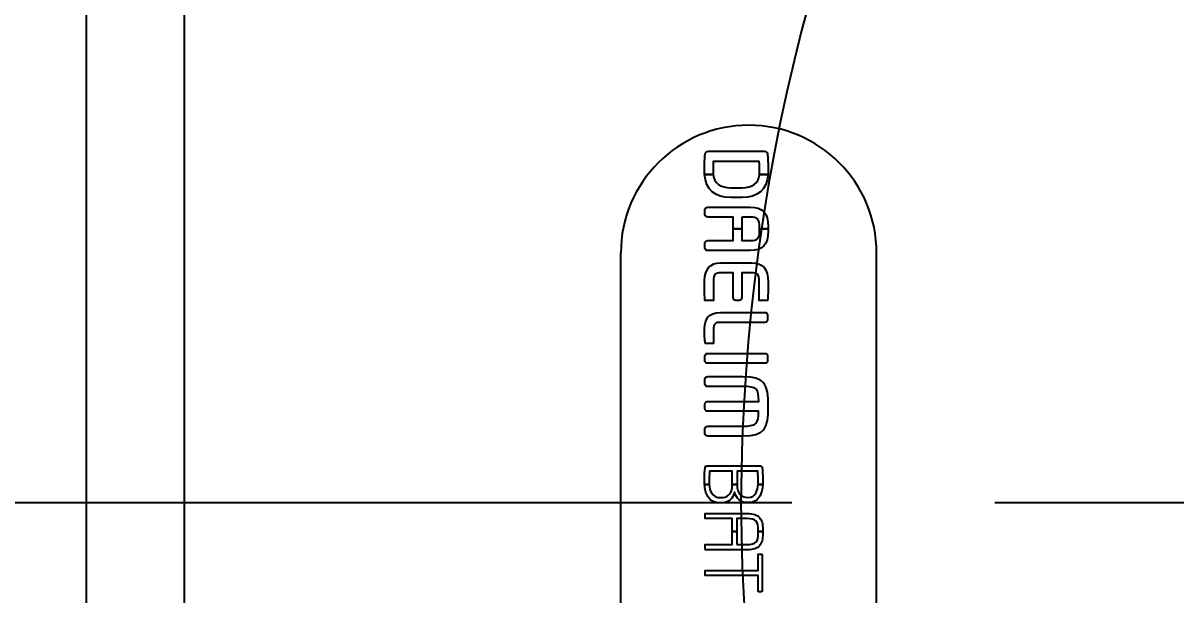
# Model space of a CAD drawing. Header units: millimetres. Extents: x 6575 to 9132, y 125 to 2418.
# Drawn here: x 6998.5 to 7088.6, y 1746.6 to 1791.3 of the extents above; entities that cross this region are included whole.
import ezdxf
from ezdxf.lldxf.tags import DXFTag

# ---------------------------------------------------------------- set-up
doc = ezdxf.new("R2010")
doc.units = ezdxf.units.MM
doc.header["$LTSCALE"] = 0.5
doc.linetypes.add('CENTER', pattern=[50.8, 31.75, -6.35, 6.35, -6.35])
doc.layers.add('1', color=1, linetype='Continuous')
doc.layers.add('THIN', color=8, linetype='Continuous')
doc.styles.get("Standard").update_dxf_attribs({"font": 'NanumGothic.ttf'})
tags = doc.linetypes.add('DASHED', pattern=[0.75, 0.5, -0.25]).pattern_tags.tags
tags[6:7] = [DXFTag(74, 4), DXFTag(75, 0), DXFTag(340, '0'), DXFTag(46, 1.0), DXFTag(50, 0.0), DXFTag(44, 0.0), DXFTag(45, 0.0)]
tags[4:5] = [DXFTag(74, 4), DXFTag(75, 0), DXFTag(340, '0'), DXFTag(46, 1.0), DXFTag(50, 0.0), DXFTag(44, 0.0), DXFTag(45, 0.0)]
doc.dimstyles.new('ISO-25', dxfattribs={"dimtxt": 20, "dimasz": 20, "dimexe": 3, "dimexo": 1, "dimgap": 5, "dimtad": 1, "dimtoh": 1, "dimdec": 0, "dimtxsty": 'Standard', "dimcen": 0, "dimclrd": 3, "dimclre": 3, "dimclrt": 2, "dimadec": 0, "dimazin": 0, "dimtfac": 1, "dimtdec": 0, "dimtmove": 0, "dimatfit": 3, "dimfxl": 0, "dimarcsym": 0})

# ---------------------------------------------------------------- blocks, each defined once
blk = doc.blocks.new('*D60')
at = {"color": 3, "lineweight": -2}
for p, q in [((6759.635, 1947.827), (6759.635, 2075.29)), ((7469.622, 1754.827), (7469.622, 2075.29)), ((6779.635, 2072.29), (7449.622, 2072.29))]:
    blk.add_line(p, q, dxfattribs=at)
at = {"color": 3}
for points in [[(6779.635, 2075.623), (6779.635, 2068.956), (6759.635, 2072.29)], [(7449.622, 2075.623), (7449.622, 2068.956), (7469.622, 2072.29)]]:
    blk.add_solid(points, dxfattribs=at)
at = {"layer": 'Defpoints', "color": 0}
for p in [(7469.622, 2072.29), (6759.635, 1946.827), (7469.622, 1753.827)]:
    blk.add_point(p, dxfattribs=at)
at = {"color": 2, "insert": (7114.629, 2095.809), "char_height": 25, "attachment_point": 5}
blk.add_mtext('710', dxfattribs=at)
blk = doc.blocks.new('*D61')
at = {"color": 3, "lineweight": -2}
for p, q in [((6999.635, 1824.727), (6999.635, 2019.892)), ((7469.635, 1754.827), (7469.635, 2019.892)), ((7019.635, 2016.892), (7449.635, 2016.892))]:
    blk.add_line(p, q, dxfattribs=at)
at = {"color": 3}
for points in [[(7019.635, 2020.226), (7019.635, 2013.559), (6999.635, 2016.892)], [(7449.635, 2020.226), (7449.635, 2013.559), (7469.635, 2016.892)]]:
    blk.add_solid(points, dxfattribs=at)
at = {"layer": 'Defpoints', "color": 0}
for p in [(7469.635, 2016.892), (6999.635, 1823.727), (7469.635, 1753.827)]:
    blk.add_point(p, dxfattribs=at)
at = {"color": 2, "insert": (7234.635, 2040.412), "char_height": 25, "attachment_point": 5}
blk.add_mtext('470', dxfattribs=at)
blk = doc.blocks.new('*D69')
at = {"color": 3, "lineweight": -2}
for p, q in [((6906.994, 1953.827), (7581.357, 1953.827)), ((7578.357, 1933.827), (7578.357, 1777.346)), ((7578.357, 1573.827), (7578.357, 1730.308)), ((6906.994, 1553.827), (7581.357, 1553.827))]:
    blk.add_line(p, q, dxfattribs=at)
at = {"color": 3}
for points in [[(7575.024, 1933.827), (7581.691, 1933.827), (7578.357, 1953.827)], [(7575.024, 1573.827), (7581.691, 1573.827), (7578.357, 1553.827)]]:
    blk.add_solid(points, dxfattribs=at)
at = {"layer": 'Defpoints', "color": 0}
for p in [(6905.994, 1953.827), (6905.994, 1553.827), (7578.357, 1553.827)]:
    blk.add_point(p, dxfattribs=at)
at = {"color": 2, "insert": (7578.357, 1753.827), "char_height": 25, "attachment_point": 5}
blk.add_mtext('400', dxfattribs=at)
blk = doc.blocks.new('2E12E')
at = {"color": 2}
blk.add_line((6815.433, 996.116), (6815.433, 1155.869), dxfattribs=at)
for points in [[(6823.103, 1075.992), (6823.09, 1115.174), (6823.051, 1154.356)], [(6823.051, 997.628), (6823.09, 1036.81), (6823.103, 1075.992)]]:
    blk.add_lwpolyline(points, dxfattribs=at)
at = {"layer": 'THIN', "color": 2, "linetype": 'DASHED', "ltscale": 3}
for p, q in [((6857.219, 1056.492), (6857.219, 1095.492)), ((6877.219, 1056.492), (6877.219, 1095.492))]:
    blk.add_line(p, q, dxfattribs=at)
blk.add_arc((6867.219, 1095.492), 10, 0, 180, dxfattribs=at)
at = {"layer": 'THIN', "color": 2}
for points, knots in [([(6864.442, 1101.633), (6864.43, 1101.721), (6864.424, 1101.815), (6864.424, 1101.915), (6864.424, 1101.915), (6864.424, 1101.915), (6864.436, 1102.514), (6864.44, 1102.664), (6864.44, 1102.664), (6864.44, 1102.664), (6868.029, 1102.664), (6868.029, 1102.664), (6868.029, 1102.664), (6868.06, 1102.36), (6868.066, 1101.92), (6868.066, 1101.915), (6868.066, 1101.915), (6868.066, 1101.815), (6868.061, 1101.721), (6868.05, 1101.633), (6868.05, 1101.633), (6868.05, 1101.633), (6868.727, 1101.633), (6868.727, 1101.633), (6868.727, 1101.633), (6868.735, 1101.724), (6868.738, 1101.818), (6868.738, 1101.915), (6868.738, 1101.915), (6868.738, 1102.398), (6868.71, 1103.036), (6868.677, 1103.243), (6868.677, 1103.243), (6868.655, 1103.368), (6868.558, 1103.457), (6868.43, 1103.457), (6868.43, 1103.457), (6868.43, 1103.457), (6864.066, 1103.457), (6864.066, 1103.457), (6864.066, 1103.457), (6863.927, 1103.457), (6863.837, 1103.367), (6863.809, 1103.237), (6863.809, 1103.237), (6863.789, 1103.096), (6863.769, 1102.725), (6863.758, 1102.346), (6863.758, 1102.346), (6863.758, 1102.346), (6863.758, 1101.722), (6863.758, 1101.722), (6863.758, 1101.722), (6863.76, 1101.692), (6863.762, 1101.662), (6863.765, 1101.633), (6863.765, 1101.633), (6863.765, 1101.633), (6864.442, 1101.633), (6864.442, 1101.633)], [0, 0, 0, 0, 0.066667, 0.066667, 0.066667, 0.066667, 0.133333, 0.133333, 0.133333, 0.133333, 0.2, 0.2, 0.2, 0.2, 0.266667, 0.266667, 0.266667, 0.266667, 0.333333, 0.333333, 0.333333, 0.333333, 0.4, 0.4, 0.4, 0.4, 0.466667, 0.466667, 0.466667, 0.466667, 0.533333, 0.533333, 0.533333, 0.533333, 0.6, 0.6, 0.6, 0.6, 0.666667, 0.666667, 0.666667, 0.666667, 0.733333, 0.733333, 0.733333, 0.733333, 0.8, 0.8, 0.8, 0.8, 0.866667, 0.866667, 0.866667, 0.866667, 0.933333, 0.933333, 0.933333, 0.933333, 1, 1, 1, 1]), ([(6865.816, 1100.603), (6864.986, 1100.603), (6864.533, 1100.94), (6864.442, 1101.633), (6864.442, 1101.633), (6864.442, 1101.633), (6863.765, 1101.633), (6863.765, 1101.633), (6863.765, 1101.633), (6863.859, 1100.452), (6864.563, 1099.829), (6865.816, 1099.829), (6865.816, 1099.829), (6865.816, 1099.829), (6866.677, 1099.829), (6866.677, 1099.829), (6866.677, 1099.829), (6867.93, 1099.829), (6868.633, 1100.451), (6868.727, 1101.633), (6868.727, 1101.633), (6868.727, 1101.633), (6868.05, 1101.633), (6868.05, 1101.633), (6868.05, 1101.633), (6867.965, 1100.924), (6867.53, 1100.603), (6866.677, 1100.603), (6866.677, 1100.603), (6866.677, 1100.603), (6865.816, 1100.603), (6865.816, 1100.603)], [0, 0, 0, 0, 0.125, 0.125, 0.125, 0.125, 0.25, 0.25, 0.25, 0.25, 0.375, 0.375, 0.375, 0.375, 0.5, 0.5, 0.5, 0.5, 0.625, 0.625, 0.625, 0.625, 0.75, 0.75, 0.75, 0.75, 0.875, 0.875, 0.875, 0.875, 1, 1, 1, 1]), ([(6866.684, 1098.303), (6866.684, 1098.303), (6867.335, 1098.303), (6867.335, 1098.303), (6867.335, 1098.303), (6867.949, 1098.303), (6868.053, 1098.122), (6868.053, 1097.577), (6868.053, 1097.577), (6868.053, 1097.577), (6868.053, 1097.384), (6868.053, 1097.384), (6868.053, 1097.384), (6868.053, 1097.384), (6868.738, 1097.384), (6868.738, 1097.384), (6868.738, 1097.384), (6868.738, 1097.384), (6868.738, 1097.577), (6868.738, 1097.577), (6868.738, 1097.577), (6868.738, 1098.618), (6868.307, 1099.083), (6867.335, 1099.083), (6867.335, 1099.083), (6867.335, 1099.083), (6864.01, 1099.083), (6864.01, 1099.083), (6864.01, 1099.083), (6863.892, 1099.083), (6863.792, 1098.986), (6863.792, 1098.877), (6863.792, 1098.877), (6863.792, 1098.877), (6863.792, 1098.511), (6863.792, 1098.511), (6863.792, 1098.511), (6863.792, 1098.383), (6863.907, 1098.303), (6864.01, 1098.303), (6864.01, 1098.303), (6864.01, 1098.303), (6865.999, 1098.303), (6865.999, 1098.303), (6865.999, 1098.303), (6865.999, 1098.303), (6865.999, 1097.384), (6865.999, 1097.384), (6865.999, 1097.384), (6865.999, 1097.384), (6866.684, 1097.384), (6866.684, 1097.384), (6866.684, 1097.384), (6866.684, 1097.384), (6866.684, 1098.303), (6866.684, 1098.303)], [0, 0, 0, 0, 0.071429, 0.071429, 0.071429, 0.071429, 0.142857, 0.142857, 0.142857, 0.142857, 0.214286, 0.214286, 0.214286, 0.214286, 0.285714, 0.285714, 0.285714, 0.285714, 0.357143, 0.357143, 0.357143, 0.357143, 0.428571, 0.428571, 0.428571, 0.428571, 0.5, 0.5, 0.5, 0.5, 0.571429, 0.571429, 0.571429, 0.571429, 0.642857, 0.642857, 0.642857, 0.642857, 0.714286, 0.714286, 0.714286, 0.714286, 0.785714, 0.785714, 0.785714, 0.785714, 0.857143, 0.857143, 0.857143, 0.857143, 0.928571, 0.928571, 0.928571, 0.928571, 1, 1, 1, 1]), ([(6868.053, 1097.384), (6868.053, 1097.384), (6868.053, 1097.196), (6868.053, 1097.196), (6868.053, 1097.196), (6868.053, 1096.648), (6867.949, 1096.466), (6867.335, 1096.466), (6867.335, 1096.466), (6867.335, 1096.466), (6866.684, 1096.466), (6866.684, 1096.466), (6866.684, 1096.466), (6866.684, 1096.466), (6866.684, 1097.384), (6866.684, 1097.384), (6866.684, 1097.384), (6866.684, 1097.384), (6865.999, 1097.384), (6865.999, 1097.384), (6865.999, 1097.384), (6865.999, 1097.384), (6865.999, 1096.466), (6865.999, 1096.466), (6865.999, 1096.466), (6865.999, 1096.466), (6864.01, 1096.466), (6864.01, 1096.466), (6864.01, 1096.466), (6863.888, 1096.466), (6863.792, 1096.374), (6863.792, 1096.257), (6863.792, 1096.257), (6863.792, 1096.257), (6863.792, 1095.899), (6863.792, 1095.899), (6863.792, 1095.899), (6863.792, 1095.771), (6863.909, 1095.688), (6864.01, 1095.688), (6864.01, 1095.688), (6864.01, 1095.688), (6867.335, 1095.688), (6867.335, 1095.688), (6867.335, 1095.688), (6868.307, 1095.688), (6868.738, 1096.153), (6868.738, 1097.196), (6868.738, 1097.196), (6868.738, 1097.196), (6868.738, 1097.384), (6868.738, 1097.384), (6868.738, 1097.384), (6868.738, 1097.384), (6868.053, 1097.384), (6868.053, 1097.384)], [0, 0, 0, 0, 0.071429, 0.071429, 0.071429, 0.071429, 0.142857, 0.142857, 0.142857, 0.142857, 0.214286, 0.214286, 0.214286, 0.214286, 0.285714, 0.285714, 0.285714, 0.285714, 0.357143, 0.357143, 0.357143, 0.357143, 0.428571, 0.428571, 0.428571, 0.428571, 0.5, 0.5, 0.5, 0.5, 0.571429, 0.571429, 0.571429, 0.571429, 0.642857, 0.642857, 0.642857, 0.642857, 0.714286, 0.714286, 0.714286, 0.714286, 0.785714, 0.785714, 0.785714, 0.785714, 0.857143, 0.857143, 0.857143, 0.857143, 0.928571, 0.928571, 0.928571, 0.928571, 1, 1, 1, 1]), ([(6863.79, 1091.821), (6863.79, 1091.821), (6863.793, 1091.787), (6863.793, 1091.787), (6863.793, 1091.787), (6863.793, 1091.787), (6864.455, 1091.787), (6864.455, 1091.787), (6864.455, 1091.787), (6864.455, 1091.787), (6864.455, 1093.223), (6864.455, 1093.223), (6864.455, 1093.223), (6864.455, 1093.943), (6864.654, 1093.943), (6865.022, 1093.943), (6865.022, 1093.943), (6865.022, 1093.943), (6866.004, 1093.943), (6866.004, 1093.943), (6866.004, 1093.943), (6866.004, 1093.943), (6866.004, 1092.013), (6866.004, 1092.013), (6866.004, 1092.013), (6866.004, 1091.89), (6866.092, 1091.792), (6866.212, 1091.792), (6866.212, 1091.792), (6866.212, 1091.792), (6866.457, 1091.792), (6866.457, 1091.792), (6866.457, 1091.792), (6866.579, 1091.792), (6866.677, 1091.89), (6866.677, 1092.013), (6866.677, 1092.013), (6866.677, 1092.013), (6866.677, 1093.943), (6866.677, 1093.943), (6866.677, 1093.943), (6866.677, 1093.943), (6867.47, 1093.943), (6867.47, 1093.943), (6867.47, 1093.943), (6867.838, 1093.943), (6868.04, 1093.943), (6868.04, 1093.223), (6868.04, 1093.223), (6868.04, 1093.223), (6868.034, 1091.787), (6868.034, 1091.787), (6868.034, 1091.787), (6868.034, 1091.787), (6868.686, 1091.787), (6868.686, 1091.787), (6868.686, 1091.787), (6868.686, 1091.787), (6868.702, 1091.94), (6868.702, 1091.94), (6868.702, 1091.94), (6868.726, 1092.223), (6868.738, 1092.871), (6868.738, 1093.227), (6868.738, 1093.227), (6868.738, 1094.235), (6868.324, 1094.725), (6867.47, 1094.725), (6867.47, 1094.725), (6867.47, 1094.725), (6865.022, 1094.725), (6865.022, 1094.725), (6865.022, 1094.725), (6864.201, 1094.725), (6863.792, 1094.27), (6863.759, 1093.346), (6863.759, 1093.346), (6863.759, 1093.346), (6863.759, 1092.555), (6863.759, 1092.555), (6863.759, 1092.555), (6863.764, 1092.3), (6863.771, 1092.068), (6863.783, 1091.939), (6863.783, 1091.939), (6863.783, 1091.943), (6863.79, 1091.821), (6863.79, 1091.821)], [0, 0, 0, 0, 0.045455, 0.045455, 0.045455, 0.045455, 0.090909, 0.090909, 0.090909, 0.090909, 0.136364, 0.136364, 0.136364, 0.136364, 0.181818, 0.181818, 0.181818, 0.181818, 0.227273, 0.227273, 0.227273, 0.227273, 0.272727, 0.272727, 0.272727, 0.272727, 0.318182, 0.318182, 0.318182, 0.318182, 0.363636, 0.363636, 0.363636, 0.363636, 0.409091, 0.409091, 0.409091, 0.409091, 0.454545, 0.454545, 0.454545, 0.454545, 0.5, 0.5, 0.5, 0.5, 0.545455, 0.545455, 0.545455, 0.545455, 0.590909, 0.590909, 0.590909, 0.590909, 0.636364, 0.636364, 0.636364, 0.636364, 0.681818, 0.681818, 0.681818, 0.681818, 0.727273, 0.727273, 0.727273, 0.727273, 0.772727, 0.772727, 0.772727, 0.772727, 0.818182, 0.818182, 0.818182, 0.818182, 0.863636, 0.863636, 0.863636, 0.863636, 0.909091, 0.909091, 0.909091, 0.909091, 0.954545, 0.954545, 0.954545, 0.954545, 1, 1, 1, 1]), ([(6863.804, 1088.563), (6863.804, 1088.564), (6863.824, 1088.453), (6863.824, 1088.453), (6863.824, 1088.453), (6863.824, 1088.453), (6863.83, 1088.419), (6863.83, 1088.419), (6863.83, 1088.419), (6863.83, 1088.419), (6864.455, 1088.419), (6864.455, 1088.419), (6864.455, 1088.419), (6864.455, 1088.419), (6864.455, 1089.405), (6864.455, 1089.405), (6864.455, 1089.405), (6864.455, 1090.072), (6864.702, 1090.072), (6864.948, 1090.072), (6864.948, 1090.072), (6864.948, 1090.072), (6868.477, 1090.072), (6868.477, 1090.072), (6868.477, 1090.072), (6868.596, 1090.072), (6868.696, 1090.173), (6868.696, 1090.292), (6868.696, 1090.292), (6868.696, 1090.292), (6868.696, 1090.629), (6868.696, 1090.629), (6868.696, 1090.629), (6868.696, 1090.749), (6868.596, 1090.851), (6868.477, 1090.851), (6868.477, 1090.851), (6868.477, 1090.851), (6865.022, 1090.851), (6865.022, 1090.851), (6865.022, 1090.851), (6864.015, 1090.851), (6863.795, 1090.238), (6863.758, 1089.631), (6863.758, 1089.631), (6863.758, 1089.631), (6863.758, 1089.035), (6863.758, 1089.035), (6863.758, 1089.035), (6863.766, 1088.838), (6863.78, 1088.747), (6863.792, 1088.65), (6863.792, 1088.65), (6863.792, 1088.65), (6863.804, 1088.563), (6863.804, 1088.563)], [0, 0, 0, 0, 0.071429, 0.071429, 0.071429, 0.071429, 0.142857, 0.142857, 0.142857, 0.142857, 0.214286, 0.214286, 0.214286, 0.214286, 0.285714, 0.285714, 0.285714, 0.285714, 0.357143, 0.357143, 0.357143, 0.357143, 0.428571, 0.428571, 0.428571, 0.428571, 0.5, 0.5, 0.5, 0.5, 0.571429, 0.571429, 0.571429, 0.571429, 0.642857, 0.642857, 0.642857, 0.642857, 0.714286, 0.714286, 0.714286, 0.714286, 0.785714, 0.785714, 0.785714, 0.785714, 0.857143, 0.857143, 0.857143, 0.857143, 0.928571, 0.928571, 0.928571, 0.928571, 1, 1, 1, 1]), ([(6868.696, 1087.437), (6868.696, 1087.568), (6868.588, 1087.646), (6868.484, 1087.646), (6868.484, 1087.646), (6868.484, 1087.646), (6864.01, 1087.646), (6864.01, 1087.646), (6864.01, 1087.646), (6863.887, 1087.646), (6863.792, 1087.552), (6863.792, 1087.437), (6863.792, 1087.437), (6863.792, 1087.437), (6863.792, 1087.075), (6863.792, 1087.075), (6863.792, 1087.075), (6863.792, 1086.945), (6863.907, 1086.868), (6864.01, 1086.868), (6864.01, 1086.868), (6864.01, 1086.868), (6868.484, 1086.868), (6868.484, 1086.868), (6868.484, 1086.868), (6868.601, 1086.868), (6868.696, 1086.958), (6868.696, 1087.075), (6868.696, 1087.075), (6868.696, 1087.075), (6868.696, 1087.437), (6868.696, 1087.437)], [0, 0, 0, 0, 0.125, 0.125, 0.125, 0.125, 0.25, 0.25, 0.25, 0.25, 0.375, 0.375, 0.375, 0.375, 0.5, 0.5, 0.5, 0.5, 0.625, 0.625, 0.625, 0.625, 0.75, 0.75, 0.75, 0.75, 0.875, 0.875, 0.875, 0.875, 1, 1, 1, 1]), ([(6863.792, 1081.746), (6863.792, 1081.746), (6863.792, 1081.376), (6863.792, 1081.376), (6863.792, 1081.376), (6863.792, 1081.249), (6863.91, 1081.168), (6864.01, 1081.168), (6864.01, 1081.168), (6864.01, 1081.168), (6866.76, 1081.168), (6866.76, 1081.168), (6866.76, 1081.168), (6868.434, 1081.168), (6868.716, 1081.72), (6868.716, 1083.499), (6868.716, 1083.499), (6868.716, 1085.285), (6868.434, 1085.837), (6866.76, 1085.837), (6866.76, 1085.837), (6866.76, 1085.837), (6864.01, 1085.837), (6864.01, 1085.837), (6864.01, 1085.837), (6863.887, 1085.837), (6863.792, 1085.744), (6863.792, 1085.628), (6863.792, 1085.628), (6863.792, 1085.628), (6863.792, 1085.261), (6863.792, 1085.261), (6863.792, 1085.261), (6863.792, 1085.13), (6863.907, 1085.052), (6864.01, 1085.052), (6864.01, 1085.052), (6864.01, 1085.052), (6866.699, 1085.052), (6866.699, 1085.052), (6866.699, 1085.052), (6867.88, 1085.052), (6867.995, 1084.892), (6867.998, 1083.889), (6867.998, 1083.889), (6867.998, 1083.889), (6864.01, 1083.889), (6864.01, 1083.889), (6864.01, 1083.889), (6863.883, 1083.889), (6863.792, 1083.802), (6863.792, 1083.683), (6863.792, 1083.683), (6863.792, 1083.683), (6863.792, 1083.321), (6863.792, 1083.321), (6863.792, 1083.321), (6863.792, 1083.192), (6863.907, 1083.115), (6864.01, 1083.115), (6864.01, 1083.115), (6864.01, 1083.115), (6867.99, 1083.115), (6867.99, 1083.115), (6867.99, 1083.115), (6867.988, 1082.647), (6867.938, 1082.349), (6867.773, 1082.18), (6867.773, 1082.18), (6867.587, 1081.991), (6867.235, 1081.955), (6866.699, 1081.955), (6866.699, 1081.955), (6866.699, 1081.955), (6864.01, 1081.955), (6864.01, 1081.955), (6864.01, 1081.955), (6863.892, 1081.955), (6863.792, 1081.86), (6863.792, 1081.746)], [0, 0, 0, 0, 0.05, 0.05, 0.05, 0.05, 0.1, 0.1, 0.1, 0.1, 0.15, 0.15, 0.15, 0.15, 0.2, 0.2, 0.2, 0.2, 0.25, 0.25, 0.25, 0.25, 0.3, 0.3, 0.3, 0.3, 0.35, 0.35, 0.35, 0.35, 0.4, 0.4, 0.4, 0.4, 0.45, 0.45, 0.45, 0.45, 0.5, 0.5, 0.5, 0.5, 0.55, 0.55, 0.55, 0.55, 0.6, 0.6, 0.6, 0.6, 0.65, 0.65, 0.65, 0.65, 0.7, 0.7, 0.7, 0.7, 0.75, 0.75, 0.75, 0.75, 0.8, 0.8, 0.8, 0.8, 0.85, 0.85, 0.85, 0.85, 0.9, 0.9, 0.9, 0.9, 0.95, 0.95, 0.95, 0.95, 1, 1, 1, 1]), ([(6864.131, 1077.392), (6864.124, 1077.488), (6864.121, 1077.588), (6864.121, 1077.695), (6864.121, 1077.695), (6864.121, 1077.917), (6864.137, 1078.144), (6864.144, 1078.346), (6864.144, 1078.346), (6864.144, 1078.346), (6864.146, 1078.425), (6864.146, 1078.425), (6864.146, 1078.425), (6864.146, 1078.425), (6865.929, 1078.425), (6865.929, 1078.425), (6865.929, 1078.425), (6865.929, 1078.425), (6865.929, 1077.392), (6865.929, 1077.392), (6865.929, 1077.392), (6865.929, 1077.392), (6866.303, 1077.392), (6866.303, 1077.392), (6866.303, 1077.392), (6866.303, 1077.392), (6866.303, 1078.425), (6866.303, 1078.425), (6866.303, 1078.425), (6866.303, 1078.425), (6867.934, 1078.425), (6867.934, 1078.425), (6867.934, 1078.425), (6867.934, 1078.425), (6867.936, 1078.347), (6867.936, 1078.347), (6867.936, 1078.347), (6867.941, 1078.173), (6867.952, 1077.942), (6867.952, 1077.726), (6867.952, 1077.726), (6867.952, 1077.608), (6867.95, 1077.497), (6867.943, 1077.392), (6867.943, 1077.392), (6867.943, 1077.392), (6868.311, 1077.392), (6868.311, 1077.392), (6868.311, 1077.392), (6868.319, 1077.5), (6868.323, 1077.612), (6868.322, 1077.726), (6868.322, 1077.726), (6868.322, 1078.128), (6868.297, 1078.508), (6868.269, 1078.711), (6868.269, 1078.711), (6868.263, 1078.764), (6868.246, 1078.791), (6868.227, 1078.806), (6868.227, 1078.806), (6868.216, 1078.822), (6868.183, 1078.836), (6868.118, 1078.836), (6868.118, 1078.836), (6868.118, 1078.836), (6863.97, 1078.836), (6863.97, 1078.836), (6863.97, 1078.836), (6863.897, 1078.836), (6863.865, 1078.822), (6863.85, 1078.81), (6863.85, 1078.81), (6863.839, 1078.797), (6863.82, 1078.766), (6863.809, 1078.699), (6863.809, 1078.699), (6863.777, 1078.471), (6863.755, 1078.104), (6863.755, 1077.695), (6863.755, 1077.695), (6863.754, 1077.592), (6863.757, 1077.49), (6863.765, 1077.392), (6863.765, 1077.392), (6863.765, 1077.392), (6864.131, 1077.392), (6864.131, 1077.392)], [0, 0, 0, 0, 0.045455, 0.045455, 0.045455, 0.045455, 0.090909, 0.090909, 0.090909, 0.090909, 0.136364, 0.136364, 0.136364, 0.136364, 0.181818, 0.181818, 0.181818, 0.181818, 0.227273, 0.227273, 0.227273, 0.227273, 0.272727, 0.272727, 0.272727, 0.272727, 0.318182, 0.318182, 0.318182, 0.318182, 0.363636, 0.363636, 0.363636, 0.363636, 0.409091, 0.409091, 0.409091, 0.409091, 0.454545, 0.454545, 0.454545, 0.454545, 0.5, 0.5, 0.5, 0.5, 0.545455, 0.545455, 0.545455, 0.545455, 0.590909, 0.590909, 0.590909, 0.590909, 0.636364, 0.636364, 0.636364, 0.636364, 0.681818, 0.681818, 0.681818, 0.681818, 0.727273, 0.727273, 0.727273, 0.727273, 0.772727, 0.772727, 0.772727, 0.772727, 0.818182, 0.818182, 0.818182, 0.818182, 0.863636, 0.863636, 0.863636, 0.863636, 0.909091, 0.909091, 0.909091, 0.909091, 0.954545, 0.954545, 0.954545, 0.954545, 1, 1, 1, 1]), ([(6865.04, 1076.359), (6864.689, 1076.356), (6864.44, 1076.492), (6864.3, 1076.735), (6864.3, 1076.735), (6864.198, 1076.911), (6864.15, 1077.132), (6864.131, 1077.392), (6864.131, 1077.392), (6864.131, 1077.392), (6863.765, 1077.392), (6863.765, 1077.392), (6863.765, 1077.392), (6863.79, 1077.031), (6863.867, 1076.704), (6864.009, 1076.459), (6864.009, 1076.459), (6864.202, 1076.148), (6864.494, 1075.954), (6865.001, 1075.952), (6865.001, 1075.952), (6865.001, 1075.952), (6865.107, 1075.952), (6865.107, 1075.952), (6865.107, 1075.952), (6865.554, 1075.954), (6865.898, 1076.191), (6866.036, 1076.592), (6866.036, 1076.592), (6866.036, 1076.592), (6866.116, 1076.801), (6866.116, 1076.801), (6866.116, 1076.801), (6866.116, 1076.801), (6866.189, 1076.593), (6866.189, 1076.593), (6866.189, 1076.593), (6866.351, 1076.197), (6866.661, 1075.98), (6867.094, 1075.978), (6867.094, 1075.978), (6867.094, 1075.978), (6867.199, 1075.978), (6867.199, 1075.978), (6867.199, 1075.978), (6867.644, 1075.98), (6867.909, 1076.166), (6868.08, 1076.477), (6868.08, 1076.477), (6868.211, 1076.717), (6868.284, 1077.036), (6868.311, 1077.392), (6868.311, 1077.392), (6868.311, 1077.392), (6867.943, 1077.392), (6867.943, 1077.392), (6867.943, 1077.392), (6867.928, 1077.151), (6867.891, 1076.943), (6867.806, 1076.774), (6867.806, 1076.774), (6867.694, 1076.529), (6867.474, 1076.379), (6867.152, 1076.383), (6867.152, 1076.383), (6867.152, 1076.383), (6867.13, 1076.383), (6867.13, 1076.383), (6867.13, 1076.383), (6866.925, 1076.383), (6866.713, 1076.435), (6866.551, 1076.595), (6866.551, 1076.595), (6866.396, 1076.753), (6866.303, 1077.007), (6866.303, 1077.38), (6866.303, 1077.38), (6866.303, 1077.38), (6866.303, 1077.392), (6866.303, 1077.392), (6866.303, 1077.392), (6866.303, 1077.392), (6865.929, 1077.392), (6865.929, 1077.392), (6865.929, 1077.392), (6865.929, 1077.392), (6865.929, 1077.381), (6865.929, 1077.381), (6865.929, 1077.381), (6865.929, 1077), (6865.839, 1076.74), (6865.665, 1076.577), (6865.665, 1076.577), (6865.5, 1076.413), (6865.277, 1076.359), (6865.057, 1076.359), (6865.057, 1076.359), (6865.057, 1076.359), (6865.04, 1076.359), (6865.04, 1076.359)], [0, 0, 0, 0, 0.04, 0.04, 0.04, 0.04, 0.08, 0.08, 0.08, 0.08, 0.12, 0.12, 0.12, 0.12, 0.16, 0.16, 0.16, 0.16, 0.2, 0.2, 0.2, 0.2, 0.24, 0.24, 0.24, 0.24, 0.28, 0.28, 0.28, 0.28, 0.32, 0.32, 0.32, 0.32, 0.36, 0.36, 0.36, 0.36, 0.4, 0.4, 0.4, 0.4, 0.44, 0.44, 0.44, 0.44, 0.48, 0.48, 0.48, 0.48, 0.52, 0.52, 0.52, 0.52, 0.56, 0.56, 0.56, 0.56, 0.6, 0.6, 0.6, 0.6, 0.64, 0.64, 0.64, 0.64, 0.68, 0.68, 0.68, 0.68, 0.72, 0.72, 0.72, 0.72, 0.76, 0.76, 0.76, 0.76, 0.8, 0.8, 0.8, 0.8, 0.84, 0.84, 0.84, 0.84, 0.88, 0.88, 0.88, 0.88, 0.92, 0.92, 0.92, 0.92, 0.96, 0.96, 0.96, 0.96, 1, 1, 1, 1]), ([(6866.291, 1073.706), (6866.291, 1073.706), (6866.291, 1074.718), (6866.291, 1074.718), (6866.291, 1074.718), (6866.291, 1074.718), (6867.087, 1074.718), (6867.087, 1074.718), (6867.087, 1074.718), (6867.418, 1074.718), (6867.645, 1074.669), (6867.788, 1074.519), (6867.788, 1074.519), (6867.93, 1074.369), (6867.959, 1074.153), (6867.96, 1073.864), (6867.96, 1073.864), (6867.96, 1073.864), (6867.96, 1073.706), (6867.96, 1073.706), (6867.96, 1073.706), (6867.96, 1073.706), (6868.322, 1073.706), (6868.322, 1073.706), (6868.322, 1073.706), (6868.322, 1073.706), (6868.322, 1073.864), (6868.322, 1073.864), (6868.322, 1073.864), (6868.322, 1074.305), (6868.233, 1074.618), (6868.055, 1074.817), (6868.055, 1074.817), (6867.873, 1075.017), (6867.574, 1075.125), (6867.105, 1075.125), (6867.105, 1075.125), (6867.105, 1075.125), (6863.845, 1075.125), (6863.845, 1075.125), (6863.845, 1075.125), (6863.837, 1075.126), (6863.82, 1075.12), (6863.809, 1075.112), (6863.809, 1075.112), (6863.8, 1075.104), (6863.799, 1075.097), (6863.799, 1075.094), (6863.799, 1075.094), (6863.799, 1075.094), (6863.799, 1074.75), (6863.799, 1074.75), (6863.799, 1074.75), (6863.799, 1074.737), (6863.814, 1074.72), (6863.845, 1074.718), (6863.845, 1074.718), (6863.845, 1074.718), (6865.933, 1074.718), (6865.933, 1074.718), (6865.933, 1074.718), (6865.933, 1074.718), (6865.933, 1073.706), (6865.933, 1073.706), (6865.933, 1073.706), (6865.933, 1073.706), (6866.291, 1073.706), (6866.291, 1073.706)], [0, 0, 0, 0, 0.058824, 0.058824, 0.058824, 0.058824, 0.117647, 0.117647, 0.117647, 0.117647, 0.176471, 0.176471, 0.176471, 0.176471, 0.235294, 0.235294, 0.235294, 0.235294, 0.294118, 0.294118, 0.294118, 0.294118, 0.352941, 0.352941, 0.352941, 0.352941, 0.411765, 0.411765, 0.411765, 0.411765, 0.470588, 0.470588, 0.470588, 0.470588, 0.529412, 0.529412, 0.529412, 0.529412, 0.588235, 0.588235, 0.588235, 0.588235, 0.647059, 0.647059, 0.647059, 0.647059, 0.705882, 0.705882, 0.705882, 0.705882, 0.764706, 0.764706, 0.764706, 0.764706, 0.823529, 0.823529, 0.823529, 0.823529, 0.882353, 0.882353, 0.882353, 0.882353, 0.941176, 0.941176, 0.941176, 0.941176, 1, 1, 1, 1]), ([(6866.291, 1072.694), (6866.291, 1072.694), (6866.291, 1073.706), (6866.291, 1073.706), (6866.291, 1073.706), (6866.291, 1073.706), (6865.933, 1073.706), (6865.933, 1073.706), (6865.933, 1073.706), (6865.933, 1073.706), (6865.933, 1072.694), (6865.933, 1072.694), (6865.933, 1072.694), (6865.933, 1072.694), (6863.845, 1072.694), (6863.845, 1072.694), (6863.845, 1072.694), (6863.811, 1072.693), (6863.799, 1072.673), (6863.799, 1072.662), (6863.799, 1072.662), (6863.799, 1072.662), (6863.799, 1072.316), (6863.799, 1072.316), (6863.799, 1072.316), (6863.799, 1072.313), (6863.8, 1072.306), (6863.809, 1072.298), (6863.809, 1072.298), (6863.82, 1072.289), (6863.837, 1072.285), (6863.845, 1072.285), (6863.845, 1072.285), (6863.845, 1072.285), (6867.105, 1072.285), (6867.105, 1072.285), (6867.105, 1072.285), (6867.573, 1072.285), (6867.873, 1072.397), (6868.055, 1072.595), (6868.055, 1072.595), (6868.233, 1072.796), (6868.322, 1073.108), (6868.322, 1073.548), (6868.322, 1073.548), (6868.322, 1073.548), (6868.322, 1073.706), (6868.322, 1073.706), (6868.322, 1073.706), (6868.322, 1073.706), (6867.96, 1073.706), (6867.96, 1073.706), (6867.96, 1073.706), (6867.96, 1073.706), (6867.96, 1073.548), (6867.96, 1073.548), (6867.96, 1073.548), (6867.959, 1073.26), (6867.93, 1073.042), (6867.788, 1072.891), (6867.788, 1072.891), (6867.645, 1072.742), (6867.418, 1072.694), (6867.087, 1072.694), (6867.087, 1072.694), (6867.087, 1072.694), (6866.291, 1072.694), (6866.291, 1072.694)], [0, 0, 0, 0, 0.058824, 0.058824, 0.058824, 0.058824, 0.117647, 0.117647, 0.117647, 0.117647, 0.176471, 0.176471, 0.176471, 0.176471, 0.235294, 0.235294, 0.235294, 0.235294, 0.294118, 0.294118, 0.294118, 0.294118, 0.352941, 0.352941, 0.352941, 0.352941, 0.411765, 0.411765, 0.411765, 0.411765, 0.470588, 0.470588, 0.470588, 0.470588, 0.529412, 0.529412, 0.529412, 0.529412, 0.588235, 0.588235, 0.588235, 0.588235, 0.647059, 0.647059, 0.647059, 0.647059, 0.705882, 0.705882, 0.705882, 0.705882, 0.764706, 0.764706, 0.764706, 0.764706, 0.823529, 0.823529, 0.823529, 0.823529, 0.882353, 0.882353, 0.882353, 0.882353, 0.941176, 0.941176, 0.941176, 0.941176, 1, 1, 1, 1]), ([(6868.276, 1069.041), (6868.276, 1069.041), (6868.276, 1071.888), (6868.276, 1071.888), (6868.276, 1071.888), (6868.275, 1071.919), (6868.253, 1071.932), (6868.241, 1071.932), (6868.241, 1071.932), (6868.241, 1071.932), (6867.968, 1071.932), (6867.968, 1071.932), (6867.968, 1071.932), (6867.955, 1071.931), (6867.962, 1071.932), (6867.958, 1071.93), (6867.958, 1071.93), (6867.955, 1071.926), (6867.948, 1071.91), (6867.949, 1071.888), (6867.949, 1071.888), (6867.949, 1071.888), (6867.949, 1070.668), (6867.949, 1070.668), (6867.949, 1070.668), (6867.949, 1070.668), (6863.845, 1070.668), (6863.845, 1070.668), (6863.845, 1070.668), (6863.811, 1070.666), (6863.799, 1070.648), (6863.799, 1070.637), (6863.799, 1070.637), (6863.799, 1070.637), (6863.799, 1070.29), (6863.799, 1070.29), (6863.799, 1070.29), (6863.799, 1070.278), (6863.815, 1070.262), (6863.845, 1070.26), (6863.845, 1070.26), (6863.845, 1070.26), (6867.949, 1070.26), (6867.949, 1070.26), (6867.949, 1070.26), (6867.949, 1070.26), (6867.949, 1069.041), (6867.949, 1069.041), (6867.949, 1069.041), (6867.955, 1068.997), (6867.957, 1069.005), (6867.968, 1069.002), (6867.968, 1069.002), (6867.968, 1069.002), (6868.241, 1069.002), (6868.241, 1069.002), (6868.241, 1069.002), (6868.269, 1069.006), (6868.27, 1069.005), (6868.276, 1069.041)], [0, 0, 0, 0, 0.066667, 0.066667, 0.066667, 0.066667, 0.133333, 0.133333, 0.133333, 0.133333, 0.2, 0.2, 0.2, 0.2, 0.266667, 0.266667, 0.266667, 0.266667, 0.333333, 0.333333, 0.333333, 0.333333, 0.4, 0.4, 0.4, 0.4, 0.466667, 0.466667, 0.466667, 0.466667, 0.533333, 0.533333, 0.533333, 0.533333, 0.6, 0.6, 0.6, 0.6, 0.666667, 0.666667, 0.666667, 0.666667, 0.733333, 0.733333, 0.733333, 0.733333, 0.8, 0.8, 0.8, 0.8, 0.866667, 0.866667, 0.866667, 0.866667, 0.933333, 0.933333, 0.933333, 0.933333, 1, 1, 1, 1])]:
    blk.add_open_spline(points, degree=3, knots=knots, dxfattribs=at)

msp = doc.modelspace()

# ---------------------------------------------------------------- linework, layer by layer
at = {"color": 7}
for centre, start, end in [((7204.919, 1753.247), 119.63449, 179.77897), ((7204.919, 1754.407), 180.22103, 240.36551)]:
    msp.add_arc(centre, 150.307, start, end, dxfattribs=at)
at = {"layer": '1', "color": 1, "linetype": 'CENTER', "ltscale": 5}
msp.add_line((6725.211, 1753.827), (7482.539, 1753.827), dxfattribs=at)

# ---------------------------------------------------------------- block references
msp.add_blockref('2E12E', (188.005, 677.835))

# ---------------------------------------------------------------- dimensions: what is measured, and where the dimension line sits
for base, p1, p2, picture, middle in [((7469.622, 2072.29), (6759.635, 1946.827), (7469.622, 1753.827), '*D60', (7114.629, 2072.29)), ((7469.635, 2016.892), (6999.635, 1823.727), (7469.635, 1753.827), '*D61', (7234.635, 2016.892))]:
    dim = msp.add_linear_dim(base=base, p1=p1, p2=p2, dimstyle='ISO-25', override={"dimscale": 1, "dimtxt": 25, "dimgap": 10, "dimarcsym": 1})
    dim.commit()
    dim.dimension.update_dxf_attribs({"geometry": picture, "text_midpoint": middle, "dimtype": 160})
dim = msp.add_linear_dim(base=(7578.357, 1553.827), p1=(6905.994, 1953.827), p2=(6905.994, 1553.827), angle=90, dimstyle='ISO-25', override={"dimtxt": 25, "dimgap": 10, "dimtad": 0, "dimtih": 1, "dimarcsym": 1})
dim.commit()
dim.dimension.update_dxf_attribs({"geometry": '*D69', "text_midpoint": (7578.357, 1753.827), "dimtype": 160})

doc.saveas('drawing.dxf')
